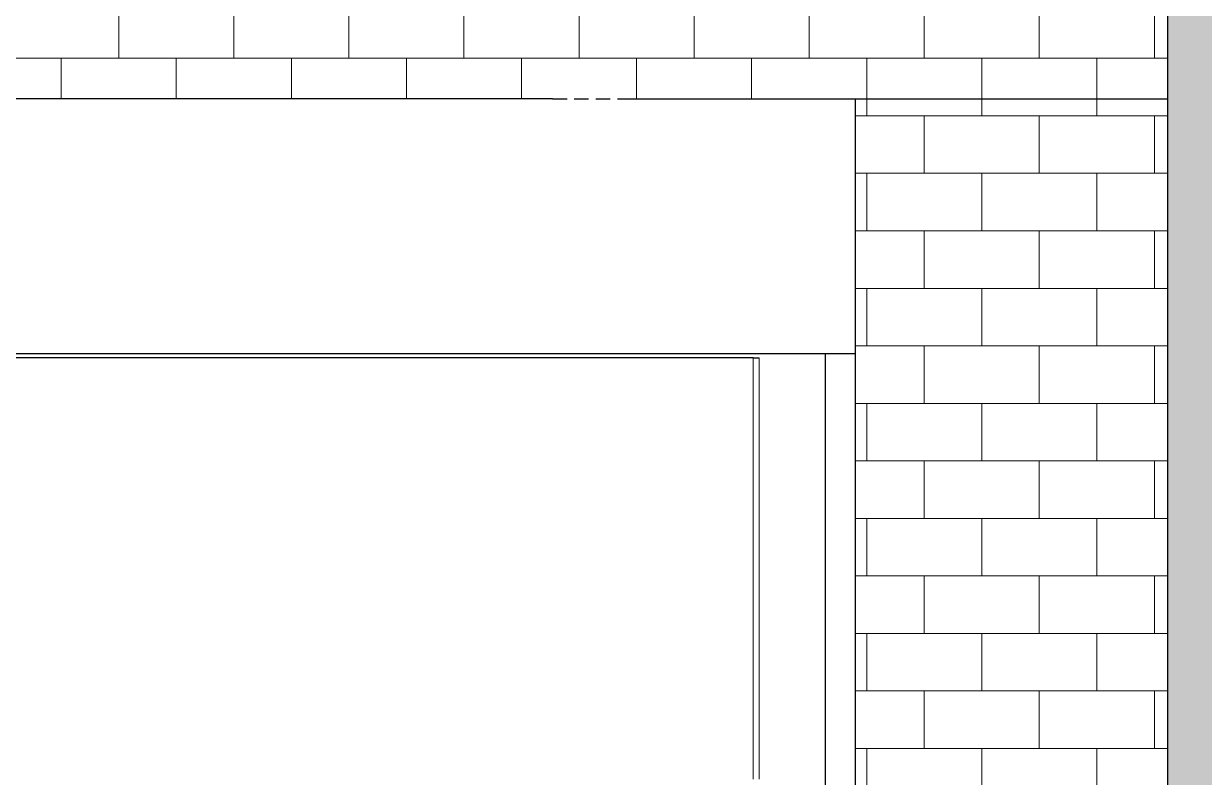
# Model space of a CAD drawing. Header units: inches. Extents: x 153221 to 157601, y -20468 to 0.
# Drawn here: x 154016.49 to 154055.77, y -20299.64 to -20274.56 of the extents above; entities that cross this region are included whole.
import ezdxf

# ---------------------------------------------------------------- set-up
doc = ezdxf.new("R2010")
doc.units = ezdxf.units.IN
doc.header["$MEASUREMENT"] = 0
doc.linetypes.add('DASHED', pattern=[0.75, 0.5, -0.25])
for name, color, linetype, lineweight in [('DOOR-WIN RA', 3, 'Continuous', 20), ('ELE1 RA', 1, 'Continuous', 30), ('HATCH RA', 8, 'Continuous', 5)]:
    doc.layers.add(name, color=color, linetype=linetype, lineweight=lineweight)
pattern_1 = [(0, (-3762.0682, 67.065), (0, 2), []), (90, (-3762.0682, 67.065), (-2, 2), [2, -2])]

# ---------------------------------------------------------------- blocks, each defined once
blk = doc.blocks.new('SKBVVL')
at = {"layer": 'HATCH RA', "transparency": 33554687}
h = blk.add_hatch(dxfattribs=at)
h.set_pattern_fill('AR-B816', color=256, scale=0.25)
h.set_pattern_definition(pattern_1)
h.paths.add_polyline_path([(154207.069, -16016.257), (154216.256, -16016.257), (154216.256, -15791.317), (154216.256, -15786.257), (154216.256, -15679.317), (154216.256, -15674.257), (154216.256, -15566.657), (154207.069, -15566.657)])
h = blk.add_hatch(dxfattribs=at)
h.set_pattern_fill('AR-B816', color=256, scale=0.25)
h.set_pattern_definition(pattern_1)
h.paths.add_polyline_path([(154188.177, -15903.607), (154196.223, -15903.607), (154207.069, -15903.607), (154207.069, -15872.257), (154139.316, -15872.257), (154139.316, -15903.607), (154145.29, -15903.607), (154185.693, -15903.607)])
h = blk.add_hatch(dxfattribs=at)
h.set_pattern_fill('AR-B816', color=256, scale=0.25)
h.set_pattern_definition(pattern_1)
h.paths.add_polyline_path([(154207.069, -15903.607), (154196.223, -15903.607), (154196.223, -15912.461), (154196.223, -16010.257), (154196.223, -16016.257), (154207.069, -16016.257)])
at = {"layer": 'DOOR-WIN RA'}
for p, q in [((154192.669, -15912.616), (154192.669, -15927.272)), ((154192.871, -15912.616), (154192.871, -15927.272))]:
    blk.add_line(p, q, dxfattribs=at)
at = {"layer": 'ELE1 RA'}
for p, q in [((154207.069, -15566.657), (154207.069, -16016.257)), ((154185.693, -15903.607), (154145.29, -15903.607)), ((154188.177, -15903.607), (154196.223, -15903.607)), ((154196.223, -15912.461), (154196.223, -15903.607)), ((154196.223, -15903.607), (154207.069, -15903.607)), ((154139.316, -15912.461), (154195.164, -15912.461)), ((154145.29, -15912.461), (154196.223, -15912.461)), ((154195.164, -15912.461), (154195.164, -16016.257)), ((154196.223, -16010.257), (154196.223, -15912.461)), ((154192.669, -15912.616), (154145.29, -15912.616)), ((154192.669, -15912.616), (154192.871, -15912.616))]:
    blk.add_line(p, q, dxfattribs=at)
at = {"layer": 'ELE1 RA', "linetype": 'DASHED'}
blk.add_line((154185.693, -15903.607), (154188.177, -15903.607), dxfattribs=at)

msp = doc.modelspace()

# ---------------------------------------------------------------- block references
at = {"xscale": 0.9568106312292479, "yscale": 0.9568106312292479, "zscale": 0.9568106312292479}
msp.add_blockref('SKBVVL', (6507.578, -5060.317), dxfattribs=at)

doc.saveas('drawing.dxf')
